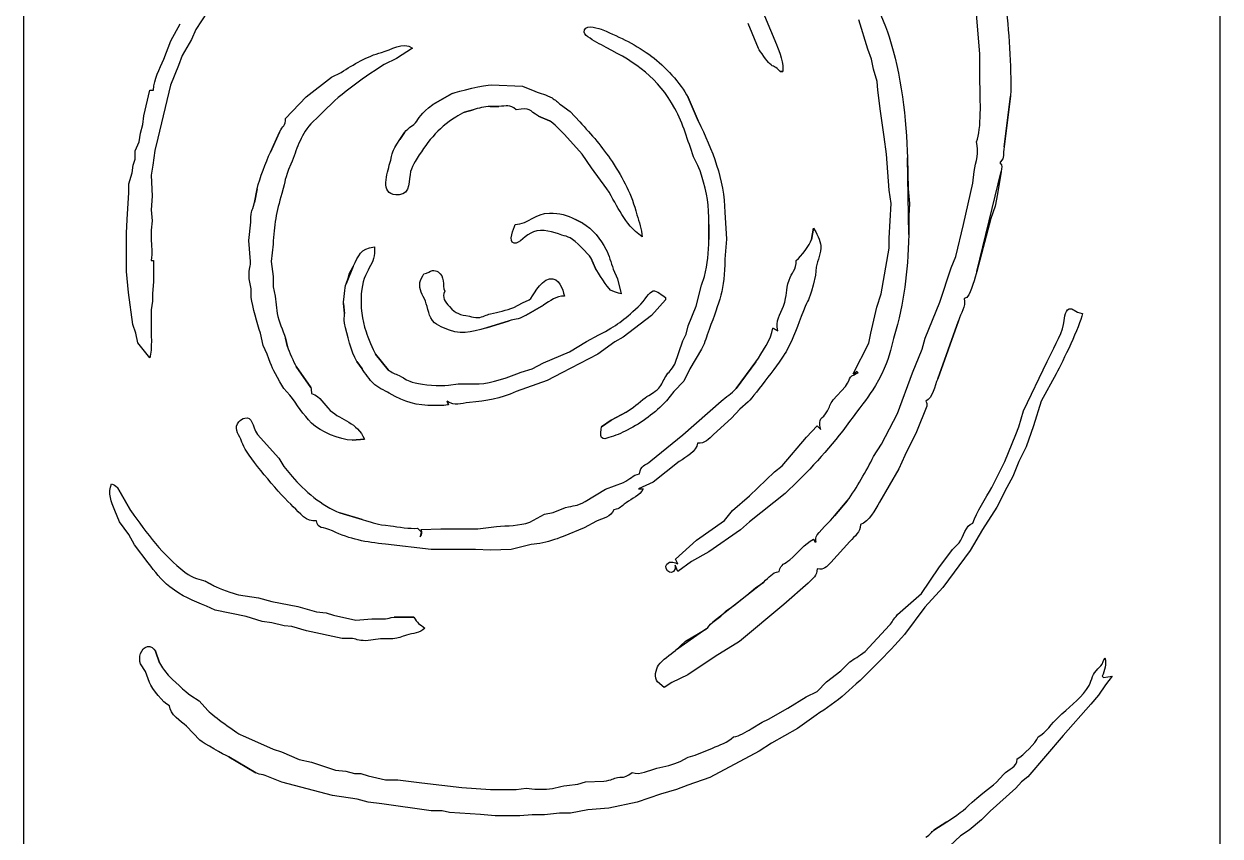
# Model space of a CAD drawing. Header units: inches. Extents: x -30 to 210, y -30 to 170.
# Drawn here: x 30 to 90, y 74.5 to 115.2 of the extents above; entities that cross this region are included whole.
import ezdxf

# ---------------------------------------------------------------- set-up
doc = ezdxf.new("R2010")
doc.units = ezdxf.units.IN
doc.header["$MEASUREMENT"] = 0

# ---------------------------------------------------------------- blocks, each defined once
blk = doc.blocks.new('2018-03-03 Embellishment 02')
at = {"color": 7}
for p, q in [((90.123016, 1288.478886), (82.859016, 1277.278886)), ((591.211016, 1261.278886), (588.699016, 1290.078886)), ((66.507018, 1270.078886), (72.555018, 1281.054886)), ((447.555016, 1264.942886), (440.963016, 1281.246886)), ((451.603016, 1286.078886), (459.331016, 1267.678886)), ((518.619016, 1264.478886), (512.691016, 1283.678886)), ((82.859016, 1277.278886), (79.971018, 1270.878886)), ((62.035018, 1258.078806), (66.507018, 1270.078886)), ((79.971018, 1270.878886), (73.835018, 1260.478886)), ((223.339016, 1265.278886), (212.907016, 1258.422806)), ((520.899016, 1258.078806), (518.619016, 1264.478886)), ((73.835018, 1260.478886), (71.531018, 1254.078806)), ((212.907016, 1258.422806), (204.939016, 1254.526806)), ((522.203016, 1251.678806), (520.899016, 1258.078806)), ((591.211016, 1253.278806), (591.211016, 1261.278886)), ((71.531018, 1254.078806), (66.403018, 1241.278886)), ((170.675016, 1246.454886), (176.939016, 1249.534806)), ((463.339016, 1250.078806), (461.739016, 1250.078806)), ((461.739016, 1250.078806), (463.339016, 1250.078806)), ((524.579016, 1243.678886), (522.203016, 1251.678806)), ((591.211016, 1242.078886), (591.211016, 1253.278806)), ((66.403018, 1241.278886), (58.171018, 1206.878806)), ((154.411016, 1233.670806), (170.675016, 1246.454886)), ((274.539016, 1241.542886), (294.539016, 1240.646886)), ((525.091016, 1238.086886), (524.579016, 1243.678886)), ((49.01101, 1221.278886), (52.93901, 1238.078886)), ((52.93901, 1238.078886), (55.33901, 1238.078886)), ((140.939016, 1219.678886), (154.411016, 1233.670806)), ((154.411016, 1233.670806), (140.939016, 1219.678886)), ((154.411016, 1233.670806), (154.411016, 1233.670806)), ((236.379016, 1228.598806), (248.939016, 1235.798806)), ((248.939016, 1235.798806), (236.379016, 1228.598806)), ((294.539016, 1240.646886), (302.539016, 1237.246886)), ((402.027016, 1233.278806), (408.555016, 1218.078886)), ((408.555016, 1218.078886), (402.027016, 1233.278806)), ((526.787016, 1224.486886), (525.091016, 1238.086886)), ((611.099016, 1234.078806), (606.987016, 1201.310886)), ((606.987016, 1201.310886), (611.099016, 1234.078806)), ((279.339016, 1227.510806), (273.667016, 1227.510806)), ((273.667016, 1227.510806), (279.339016, 1227.510806)), ((279.339016, 1227.510806), (279.339016, 1227.510806)), ((279.339016, 1227.510806), (279.339016, 1227.510806)), ((319.339016, 1228.654806), (325.603016, 1224.094886)), ((48.45901, 1215.678886), (49.01101, 1221.278886)), ((162.763016, 1221.414886), (157.371016, 1216.158886)), ((157.371016, 1216.158886), (162.763016, 1221.414886)), ((262.539016, 1225.286886), (256.939016, 1223.806886)), ((256.939016, 1223.806886), (262.539016, 1225.286886)), ((312.107016, 1218.150886), (305.011016, 1221.246886)), ((305.011016, 1221.246886), (312.107016, 1218.150886)), ((325.603016, 1224.094886), (331.683016, 1217.414886)), ((529.107016, 1207.678806), (526.787016, 1224.486886)), ((45.96301, 1204.486886), (46.83501, 1210.078806)), ((46.83501, 1210.078806), (48.45901, 1215.678886)), ((131.171016, 1197.742886), (137.027016, 1210.846806)), ((137.027016, 1210.846806), (131.171016, 1197.742886)), ((215.083016, 1206.078806), (217.995016, 1210.510806)), ((217.995016, 1210.510806), (215.083016, 1206.078806)), ((43.53101, 1198.742886), (45.96301, 1204.486886)), ((58.171018, 1206.878806), (56.27501, 1198.878886)), ((333.195016, 1196.478886), (321.755016, 1209.278806)), ((530.539016, 1196.478886), (529.107016, 1207.678806)), ((43.53101, 1193.278886), (43.53101, 1198.742886)), ((56.27501, 1198.878886), (54.97101, 1189.278806)), ((339.259016, 1187.678806), (333.195016, 1196.478886)), ((532.275016, 1173.278886), (530.539016, 1196.478886)), ((41.45101, 1184.342806), (42.10701, 1189.310806)), ((42.10701, 1189.310806), (43.53101, 1193.278886)), ((54.97101, 1189.278806), (53.81901, 1182.878806)), ((349.307016, 1174.078886), (339.259016, 1187.678806)), ((544.139016, 1194.078886), (544.739016, 1174.078886)), ((545.043016, 1144.478806), (544.139016, 1194.078886)), ((39.40301, 1177.278886), (41.45101, 1184.342806)), ((53.81901, 1182.878806), (54.46701, 1169.278886)), ((586.571016, 1177.742886), (587.491016, 1185.278806)), ((589.107016, 1120.478806), (604.995016, 1185.278806)), ((604.995016, 1185.278806), (602.579016, 1170.806886)), ((38.28301, 1154.078886), (39.40301, 1171.678886)), ((39.40301, 1171.678886), (39.40301, 1177.278886)), ((120.843016, 1165.278806), (122.475016, 1174.078886)), ((122.475016, 1174.078886), (120.843016, 1165.278806)), ((533.595016, 1164.478806), (532.275016, 1173.278886)), ((544.739016, 1174.078886), (545.547016, 1164.478806)), ((580.611016, 1150.878886), (586.571016, 1177.742886)), ((54.46701, 1169.278886), (53.88301, 1160.478806)), ((532.299016, 1142.078806), (533.595016, 1164.478806)), ((545.547016, 1164.478806), (545.043016, 1156.478886)), ((602.579016, 1170.806886), (601.003016, 1162.878806)), ((53.88301, 1160.478806), (54.37901, 1153.342886)), ((312.139016, 1158.374886), (312.139016, 1158.374886)), ((312.139016, 1158.374886), (312.139016, 1158.374886)), ((425.739016, 1158.878886), (426.931016, 1141.350806)), ((545.043016, 1156.478886), (545.043016, 1144.478806)), ((601.003016, 1162.878806), (598.331016, 1154.878886)), ((37.77901, 1145.278806), (38.28301, 1154.078886)), ((54.37901, 1153.342886), (53.82701, 1147.214886)), ((117.083016, 1140.478806), (118.339016, 1152.478886)), ((328.939016, 1154.102886), (333.739016, 1151.838886)), ((333.739016, 1151.838886), (328.939016, 1154.102886)), ((415.499016, 1141.278806), (415.499016, 1150.878886)), ((415.499016, 1150.878886), (415.499016, 1141.278806)), ((482.075016, 1141.278806), (483.339016, 1148.478886)), ((483.339016, 1148.478886), (482.075016, 1141.278806)), ((575.475016, 1130.078886), (580.611016, 1150.878886)), ((598.331016, 1154.878886), (589.107016, 1120.478806)), ((37.77901, 1120.478806), (37.77901, 1145.278806)), ((53.82701, 1147.214886), (53.82701, 1142.078806)), ((118.323016, 1126.878886), (117.083016, 1140.478806)), ((426.931016, 1141.350806), (425.739016, 1128.478886)), ((532.299016, 1135.678886), (532.299016, 1142.078806)), ((132.907016, 1138.078806), (131.595016, 1126.878886)), ((488.027016, 1137.278886), (488.027016, 1137.278886)), ((488.027016, 1137.278886), (488.027016, 1137.278886)), ((527.235016, 1106.07887), (532.299016, 1135.678886)), ((53.82701, 1127.678886), (55.33901, 1127.678886)), ((55.33901, 1127.678886), (55.33901, 1114.078886)), ((131.595016, 1126.878886), (132.899016, 1117.278806)), ((341.987016, 1122.302806), (338.915016, 1129.246886)), ((338.915016, 1129.246886), (341.987016, 1122.302806)), ((572.443016, 1122.878806), (575.475016, 1130.078886)), ((39.21101, 1106.87887), (37.77901, 1120.478806)), ((132.899016, 1117.278806), (132.899016, 1110.542886)), ((184.867016, 1123.686806), (180.171016, 1112.470886)), ((181.651016, 1116.126806), (182.427016, 1119.366806)), ((182.427016, 1119.366806), (184.867016, 1123.686806)), ((236.275016, 1121.134806), (236.275016, 1121.134806)), ((236.275016, 1121.134806), (236.275016, 1121.134806)), ((353.411016, 1122.078806), (356.227016, 1115.678806)), ((410.675016, 1111.678886), (412.499016, 1117.278806)), ((484.587016, 1118.078806), (483.003016, 1111.678886)), ((485.035016, 1123.342806), (484.587016, 1118.078806)), ((565.107016, 1100.47887), (572.443016, 1122.878806)), ((55.33901, 1114.078886), (54.63501, 1106.07887)), ((118.635016, 1109.27887), (117.395016, 1115.678806)), ((118.635016, 1103.67887), (118.635016, 1109.27887)), ((132.899016, 1110.542886), (134.299016, 1104.47887)), ((180.171016, 1112.470886), (181.651016, 1116.126806)), ((356.227016, 1115.678806), (358.539016, 1106.07887)), ((407.195016, 1098.07887), (410.675016, 1111.678886)), ((42.01901, 1086.07887), (39.21101, 1106.87887)), ((54.63501, 1106.07887), (54.63501, 1101.27887)), ((134.299016, 1104.47887), (135.587016, 1093.27887)), ((294.539016, 1100.15087), (299.011016, 1102.05487)), ((387.339016, 1102.07887), (378.171016, 1091.98287)), ((387.339016, 1103.67887), (387.339016, 1102.07887)), ((524.275016, 1097.27887), (527.235016, 1106.07887)), ((54.63501, 1101.27887), (53.80301, 1095.67887)), ((53.80301, 1095.67887), (53.80301, 1086.87887)), ((179.251016, 1093.27887), (178.555016, 1099.67887)), ((178.555016, 1099.67887), (179.251016, 1093.27887)), ((288.939016, 1097.13487), (294.539016, 1100.15087)), ((308.139016, 1098.64687), (296.939016, 1092.25487)), ((296.939016, 1092.25487), (308.139016, 1098.64687)), ((402.099016, 1085.27887), (407.195016, 1098.07887)), ((520.427016, 1080.47887), (524.275016, 1097.27887)), ((555.779016, 1077.27887), (565.107016, 1100.47887)), ((43.98701, 1080.47887), (42.01901, 1086.07887)), ((285.963016, 1088.57487), (271.339016, 1083.99887)), ((271.339016, 1083.99887), (285.963016, 1088.57487)), ((378.171016, 1091.98287), (359.803016, 1077.91087)), ((577.235016, 1088.47887), (563.859016, 1050.87887)), ((563.859016, 1050.87887), (577.235016, 1088.47887)), ((45.20301, 1074.15087), (43.98701, 1080.47887)), ((126.419016, 1072.47879), (124.659016, 1080.47887)), ((336.139016, 1075.17487), (344.163016, 1079.38287)), ((398.627016, 1075.60687), (400.619016, 1079.81487)), ((400.619016, 1079.81487), (402.099016, 1085.27887)), ((456.939016, 1083.67887), (460.139016, 1082.07887)), ((460.139016, 1082.07887), (456.939016, 1083.67887)), ((519.203016, 1074.07887), (520.427016, 1080.47887)), ((52.93901, 1064.47887), (45.20301, 1074.15087)), ((128.955016, 1066.87887), (126.419016, 1072.47879)), ((140.907016, 1077.27887), (142.171016, 1071.67879)), ((142.171016, 1071.67879), (140.907016, 1077.27887)), ((325.075016, 1068.33487), (336.139016, 1075.17487)), ((354.539016, 1074.79887), (343.339016, 1066.77487)), ((359.803016, 1077.91087), (354.539016, 1074.79887)), ((393.323016, 1060.47887), (398.627016, 1075.60687)), ((508.939016, 1054.07887), (519.203016, 1074.07887)), ((553.715016, 1070.07887), (555.779016, 1077.27887)), ((199.211016, 1066.95087), (207.483016, 1056.79087)), ((207.483016, 1056.79087), (199.211016, 1066.95087)), ((308.139016, 1061.25487), (325.075016, 1068.33487)), ((343.339016, 1066.77487), (320.139016, 1054.67087)), ((410.699016, 1070.07887), (403.083016, 1057.27887)), ((547.523016, 1054.87887), (553.715016, 1070.07887)), ((147.827016, 1058.87887), (157.267016, 1045.20687)), ((157.267016, 1045.20687), (147.827016, 1058.87887)), ((190.627016, 1057.35087), (187.203016, 1062.07887)), ((187.203016, 1062.07887), (190.627016, 1057.35087)), ((293.739016, 1055.19887), (300.939016, 1057.34287)), ((300.939016, 1057.34287), (308.139016, 1061.25487)), ((403.083016, 1057.27887), (399.195016, 1049.47079)), ((433.139016, 1044.55887), (445.995016, 1062.00687)), ((445.995016, 1062.00687), (433.139016, 1044.55887)), ((511.339016, 1055.67887), (509.739016, 1054.07887)), ((512.139016, 1054.87887), (511.339016, 1055.67887)), ((537.659016, 1028.47887), (547.523016, 1054.87887)), ((619.387016, 1030.07887), (634.875016, 1062.07887)), ((139.851016, 1044.61487), (137.259016, 1049.04679)), ((246.539016, 1046.70287), (252.939016, 1047.61487)), ((252.939016, 1047.61487), (266.539016, 1047.61487)), ((310.539016, 1049.75079), (290.539016, 1042.57487)), ((320.139016, 1054.67087), (310.539016, 1049.75079)), ((399.195016, 1049.47079), (392.675016, 1042.74287)), ((509.739016, 1054.07887), (508.939016, 1054.07887)), ((640.531016, 1054.07887), (630.907016, 1036.47887)), ((143.747016, 1040.40687), (139.851016, 1044.61487)), ((392.675016, 1042.74287), (387.875016, 1036.69487)), ((495.971016, 1037.20687), (504.035016, 1045.98287)), ((504.035016, 1045.98287), (495.971016, 1037.20687)), ((237.739016, 1033.65487), (237.739016, 1033.65487)), ((237.739016, 1033.65487), (237.739016, 1033.65487)), ((245.739016, 1036.47887), (246.539016, 1034.07887)), ((246.539016, 1034.07887), (245.739016, 1036.47887)), ((398.571016, 1014.67887), (423.339016, 1036.38287)), ((440.939016, 1036.03087), (435.531016, 1031.21487)), ((556.803016, 1033.27887), (550.035016, 1016.47887)), ((630.907016, 1036.47887), (625.963016, 1020.47887)), ((345.763016, 1019.67887), (352.171016, 1024.12687)), ((352.171016, 1024.12687), (345.763016, 1019.67887)), ((352.171016, 1024.12687), (361.739016, 1029.35087)), ((361.739016, 1029.35087), (352.171016, 1024.12687)), ((352.171016, 1024.12687), (352.171016, 1024.12687)), ((430.187016, 1025.43887), (418.539016, 1014.91087)), ((435.531016, 1031.21487), (430.187016, 1025.43887)), ((527.387016, 1008.61487), (537.659016, 1028.47887)), ((616.515016, 1019.67887), (619.387016, 1030.07887)), ((478.787016, 1013.14287), (485.739016, 1020.47887)), ((485.739016, 1020.47887), (488.139016, 1018.07887)), ((550.035016, 1016.47887), (542.507016, 1001.27887)), ((614.515016, 1014.87887), (616.515016, 1019.67887)), ((625.963016, 1020.47887), (621.091016, 1006.87887)), ((122.787016, 1014.91087), (136.603016, 999.54287)), ((192.139016, 1011.67887), (184.139016, 1011.04687)), ((184.139016, 1011.04687), (192.139016, 1011.67887)), ((377.875016, 997.77487), (398.571016, 1014.67887)), ((462.971016, 994.52687), (478.787016, 1013.14287)), ((522.283016, 1000.51087), (527.387016, 1008.61487)), ((607.387016, 997.27887), (614.515016, 1014.87887)), ((542.507016, 1001.27887), (538.563016, 992.47887)), ((621.091016, 1006.87887), (616.387016, 997.27887)), ((136.603016, 999.54287), (139.779016, 994.07887)), ((139.779016, 994.07887), (145.155016, 987.67887)), ((396.275016, 997.34287), (379.339016, 983.88687)), ((457.979016, 990.53487), (462.971016, 994.52687)), ((598.843016, 980.47087), (607.387016, 997.27887)), ((616.387016, 997.27887), (612.587016, 987.67887)), ((441.715016, 975.10287), (457.979016, 990.53487)), ((538.563016, 992.47887), (526.171016, 970.87887)), ((612.587016, 987.67887), (608.547016, 980.47887)), ((31.89901, 980.36687), (31.89901, 980.36687)), ((31.89901, 980.36687), (31.89901, 980.36687)), ((31.89901, 980.36687), (40.64301, 965.27087)), ((40.64301, 965.27087), (31.89901, 980.36687)), ((335.331016, 971.39087), (348.363016, 979.27887)), ((348.363016, 979.27887), (360.139016, 983.68687)), ((379.339016, 983.88687), (369.739016, 979.67887)), ((369.739016, 979.67887), (372.939016, 979.67887)), ((472.867016, 984.34287), (464.939016, 976.64687)), ((598.843016, 980.47087), (598.843016, 980.47087)), ((598.843016, 980.47087), (598.843016, 980.47087)), ((608.547016, 980.47887), (602.243016, 967.71087)), ((430.835016, 965.53487), (441.715016, 975.10287)), ((464.939016, 976.64687), (441.875016, 958.19087)), ((496.939016, 962.15087), (505.155016, 971.81487)), ((505.155016, 971.81487), (496.939016, 962.15087)), ((33.23501, 958.21487), (30.29901, 965.50287)), ((176.139016, 963.95887), (190.539016, 959.66287)), ((190.539016, 959.66287), (176.139016, 963.95887)), ((299.339016, 957.95087), (308.939016, 963.11887)), ((308.939016, 963.11887), (314.539016, 964.18287)), ((314.539016, 964.18287), (322.539016, 967.43887)), ((425.579016, 959.11887), (430.835016, 965.53487)), ((602.243016, 967.71087), (592.779016, 953.24687)), ((39.37901, 949.94287), (33.23501, 958.21487)), ((226.539016, 954.07887), (228.939016, 951.67887)), ((265.739016, 953.75087), (277.739016, 955.22287)), ((334.539016, 954.37487), (320.939016, 948.62287)), ((342.539016, 958.63087), (334.539016, 954.37487)), ((407.371016, 946.21487), (425.579016, 959.11887)), ((441.875016, 958.19087), (435.907016, 953.11087)), ((43.01101, 943.21487), (39.37901, 949.94287)), ((228.939016, 951.67887), (228.139016, 948.47887)), ((228.939016, 953.27887), (241.739016, 953.75087)), ((241.739016, 953.75087), (265.739016, 953.75087)), ((435.907016, 953.11087), (415.339016, 938.80687)), ((483.339016, 946.87887), (484.139016, 945.27887)), ((485.019016, 945.27887), (483.339016, 946.87887)), ((592.779016, 953.24687), (584.859016, 939.67887)), ((51.92301, 931.67887), (43.01101, 943.21487)), ((235.339016, 940.31087), (205.739016, 943.63887)), ((254.539016, 940.31087), (235.339016, 940.31087)), ((264.139016, 940.31087), (254.539016, 940.31087)), ((273.739016, 939.74287), (264.139016, 940.31087)), ((287.339016, 940.35087), (273.739016, 939.74287)), ((300.139016, 943.42287), (287.339016, 940.35087)), ((305.739016, 944.11087), (300.139016, 943.42287)), ((393.739016, 934.07887), (407.371016, 946.21487)), ((415.339016, 938.80687), (404.139016, 932.51887)), ((484.139016, 945.27887), (485.019016, 945.27887)), ((506.859016, 945.51087), (494.579016, 931.90287)), ((494.579016, 931.90287), (506.859016, 945.51087)), ((564.563016, 928.48687), (573.411016, 940.21487)), ((584.859016, 939.67887), (567.107016, 915.67879)), ((573.411016, 940.21487), (577.795016, 944.69487)), ((395.339016, 930.87887), (393.739016, 934.07887)), ((404.139016, 932.51887), (395.339016, 926.07887)), ((395.339016, 926.07887), (393.611016, 930.07887)), ((393.611016, 930.07887), (393.611016, 927.79087)), ((553.411016, 911.81487), (564.563016, 928.48687)), ((88.939016, 919.75087), (94.539016, 916.67087)), ((94.539016, 916.67087), (88.939016, 919.75087)), ((451.011016, 919.17487), (417.915016, 893.26287)), ((440.131016, 910.60687), (445.739016, 915.36687)), ((445.739016, 915.36687), (451.011016, 919.17487)), ((479.915016, 918.54287), (464.139016, 904.54287)), ((567.107016, 915.67879), (555.571016, 902.87887)), ((110.539016, 910.82287), (123.339016, 908.91887)), ((123.339016, 908.91887), (132.139016, 906.60687)), ((431.339016, 903.75887), (440.131016, 910.60687)), ((537.811016, 898.04687), (553.411016, 911.81487)), ((95.339016, 900.98287), (89.739016, 903.52687)), ((115.339016, 896.79887), (95.339016, 900.98287)), ((132.139016, 906.60687), (148.939016, 903.27087)), ((148.939016, 903.27087), (160.939016, 899.96687)), ((160.939016, 899.96687), (167.339016, 899.25487)), ((423.195016, 897.04687), (426.947016, 900.73487)), ((426.947016, 900.73487), (431.339016, 903.75887)), ((464.139016, 904.54287), (435.203016, 880.66287)), ((555.571016, 902.87887), (542.187016, 885.27887)), ((125.739016, 893.64679), (115.339016, 896.79887)), ((132.139016, 892.74287), (125.739016, 893.64679)), ((140.139016, 890.80687), (132.139016, 892.74287)), ((167.339016, 899.25487), (172.139016, 897.65487)), ((172.139016, 897.65487), (186.539016, 894.47087)), ((186.539016, 894.47087), (196.939016, 895.22287)), ((196.939016, 895.22287), (205.739016, 895.22287)), ((211.339016, 896.38287), (224.139016, 896.38287)), ((224.139016, 896.38287), (211.339016, 896.38287)), ((417.915016, 893.26287), (423.195016, 897.04687)), ((144.939016, 890.39887), (140.139016, 890.80687)), ((154.539016, 887.59087), (144.939016, 890.39887)), ((177.739016, 882.64687), (154.539016, 887.59087)), ((413.523016, 888.68687), (393.707016, 874.88687)), ((400.219016, 880.74287), (413.523016, 888.68687)), ((516.699016, 874.24687), (532.579016, 891.13487)), ((532.579016, 891.13487), (516.699016, 874.24687)), ((183.339016, 882.64687), (177.739016, 882.64687)), ((202.539016, 882.42287), (192.939016, 881.15887)), ((210.539016, 882.42287), (202.539016, 882.42287)), ((393.707016, 874.88687), (400.219016, 880.74287)), ((435.203016, 880.66287), (419.547016, 870.87087)), ((56.62701, 874.39887), (59.267018, 866.87087)), ((59.267018, 866.87087), (56.62701, 874.39887)), ((419.547016, 870.87087), (401.739016, 859.12687)), ((50.16301, 861.20687), (46.94701, 866.15087)), ((52.67501, 854.15087), (50.16301, 861.20687)), ((491.683016, 854.40687), (500.931016, 861.53487)), ((500.931016, 861.53487), (506.947016, 867.43887)), ((386.539016, 850.87887), (382.211016, 854.47087)), ((391.475016, 854.11887), (386.539016, 850.87887)), ((401.739016, 859.12687), (391.475016, 854.11887)), ((485.603016, 848.32687), (491.683016, 854.40687)), ((670.539016, 858.07887), (670.539016, 858.07887)), ((670.539016, 858.07887), (670.539016, 858.07887)), ((670.539016, 858.07887), (671.339016, 857.27887)), ((671.339016, 857.27887), (676.939016, 858.07887)), ((676.939016, 858.07887), (672.619016, 852.44687)), ((79.483018, 845.63887), (84.859016, 842.19087)), ((478.539016, 844.71087), (485.603016, 848.32687)), ((668.171016, 845.74287), (663.035016, 840.11087)), ((672.619016, 852.44687), (668.171016, 845.74287)), ((84.859016, 842.19087), (90.611016, 835.88687)), ((466.611016, 837.48687), (478.539016, 844.71087)), ((663.035016, 840.11087), (645.083016, 819.67887)), ((449.963016, 828.36687), (454.203016, 830.27087)), ((454.203016, 830.27087), (466.611016, 837.48687)), ((484.939016, 832.86287), (472.939016, 824.31087)), ((85.443016, 816.67087), (76.803018, 825.66287)), ((76.803018, 825.66287), (85.443016, 816.67087)), ((442.875016, 824.00687), (449.963016, 828.36687)), ((472.939016, 824.31087), (456.139016, 814.63087)), ((112.939016, 819.60687), (132.939016, 810.74287)), ((456.139016, 814.63087), (448.139016, 809.44687)), ((645.083016, 819.67887), (622.179016, 792.91087)), ((132.939016, 810.74287), (138.315016, 809.03887)), ((138.315016, 809.03887), (149.739016, 804.07887)), ((401.963016, 805.69487), (406.539016, 807.01487)), ((406.539016, 807.01487), (417.739016, 811.53487)), ((448.139016, 809.44687), (416.139016, 792.50287)), ((121.739016, 795.42287), (104.139016, 805.80687)), ((104.139016, 805.80687), (121.739016, 795.42287)), ((149.739016, 804.07887), (157.739016, 802.38287)), ((157.739016, 802.38287), (173.267016, 797.27887)), ((396.931016, 802.91887), (401.963016, 805.69487)), ((138.539016, 789.51087), (127.675016, 793.87887)), ((173.267016, 797.27887), (180.139016, 796.55087)), ((180.139016, 796.55087), (185.739016, 795.12687)), ((185.739016, 795.12687), (189.739016, 795.12687)), ((189.739016, 795.12687), (194.539016, 793.51887)), ((194.539016, 793.51887), (205.739016, 790.91087)), ((416.139016, 792.50287), (401.739016, 787.53487)), ((622.179016, 792.91087), (618.099016, 789.71087)), ((171.339016, 780.88687), (138.539016, 789.51087)), ((205.739016, 790.91087), (213.739016, 790.91087)), ((213.739016, 790.91087), (229.275016, 788.99887)), ((229.275016, 788.99887), (255.339016, 786.07887)), ((255.339016, 786.07887), (273.739016, 784.61487)), ((273.739016, 784.61487), (284.139016, 784.61487)), ((284.139016, 784.61487), (290.539016, 784.61487)), ((290.539016, 784.61487), (296.939016, 785.53487)), ((296.939016, 785.53487), (302.539016, 784.87887)), ((302.539016, 784.87887), (308.139016, 784.87887)), ((323.339016, 787.38287), (330.539016, 788.11887)), ((330.539016, 788.11887), (335.339016, 789.57487)), ((335.339016, 789.57487), (347.339016, 790.15887)), ((394.539016, 784.77487), (384.139016, 781.67887)), ((401.739016, 787.53487), (394.539016, 784.77487)), ((614.467016, 785.62287), (597.779016, 770.58287)), ((618.099016, 789.71087), (614.467016, 785.62287)), ((187.339016, 778.46287), (171.339016, 780.88687)), ((194.539016, 776.48687), (187.339016, 778.46287)), ((203.339016, 775.43887), (194.539016, 776.48687)), ((368.939016, 776.41487), (350.539016, 772.58287)), ((384.139016, 781.67887), (368.939016, 776.41487)), ((235.339016, 770.78287), (203.339016, 775.43887)), ((242.539016, 770.78287), (235.339016, 770.78287)), ((247.339016, 769.75087), (242.539016, 770.78287)), ((267.339016, 768.40687), (247.339016, 769.75087)), ((276.939016, 767.67887), (267.339016, 768.40687)), ((300.939016, 768.19887), (292.939016, 767.67887)), ((308.939016, 768.19887), (300.939016, 768.19887)), ((318.539016, 769.27887), (308.939016, 768.19887)), ((325.739016, 769.27887), (318.539016, 769.27887)), ((336.939016, 771.44687), (325.739016, 769.27887)), ((350.539016, 772.58287), (336.939016, 771.44687)), ((597.779016, 770.58287), (592.107016, 764.96687)), ((292.939016, 767.67887), (276.939016, 767.67887)), ((561.347016, 758.44687), (569.739016, 763.72687)), ((569.739016, 763.72687), (561.347016, 758.44687)), ((592.107016, 764.96687), (584.139016, 758.43887)), ((578.571016, 754.62287), (568.107016, 744.69487)), ((584.139016, 758.43887), (578.571016, 754.62287))]:
    blk.add_line(p, q, dxfattribs=at)
for points in [[(504.267016, 1330.078806), (513.395016, 1313.958886), (526.723016, 1289.830886), (532.347016, 1272.478886)], [(607.563016, 1296.478886), (610.051016, 1275.774886), (611.619016, 1254.942806), (611.099016, 1234.078806)], [(334.795016, 1277.038886), (336.459016, 1280.806886), (344.051016, 1278.102886), (346.763016, 1277.038886)], [(336.987016, 1272.582886), (335.531016, 1273.646886), (333.899016, 1275.094886), (334.795016, 1277.038886)], [(348.939016, 1265.742886), (344.915016, 1267.886886), (340.683016, 1269.878886), (336.987016, 1272.582886)], [(346.763016, 1277.038886), (357.907016, 1272.374886), (368.763016, 1267.150886), (378.411016, 1259.886886)], [(532.347016, 1272.478886), (539.827016, 1249.382806), (543.891016, 1218.366886), (544.139016, 1194.078886)], [(203.203016, 1262.406886), (209.651016, 1264.006886), (216.563016, 1269.662886), (223.339016, 1265.278886)], [(393.403016, 1226.078886), (382.275016, 1246.446886), (368.611016, 1255.254806), (348.939016, 1265.742886)], [(454.779016, 1255.206806), (453.467016, 1256.374806), (448.515016, 1263.278886), (447.555016, 1264.942886)], [(459.331016, 1267.678886), (461.027016, 1263.398886), (464.203016, 1254.398806), (463.339016, 1250.078806)], [(55.33901, 1238.078886), (55.69101, 1245.238886), (59.315018, 1251.622806), (62.035018, 1258.078806)], [(176.939016, 1249.534806), (184.907016, 1254.550806), (194.019016, 1260.126886), (203.203016, 1262.406886)], [(378.411016, 1259.886886), (386.835016, 1253.534806), (397.027016, 1242.574886), (402.027016, 1233.278806)], [(204.939016, 1254.526806), (188.699016, 1244.454886), (176.091016, 1235.182806), (162.763016, 1221.414886)], [(461.739016, 1250.078806), (458.539016, 1253.646806), (457.531016, 1252.758806), (454.779016, 1255.206806)], [(248.939016, 1235.798806), (252.723016, 1237.390886), (270.483016, 1241.470886), (274.539016, 1241.542886)], [(588.939016, 1204.478886), (592.435016, 1212.854806), (591.347016, 1232.686806), (591.211016, 1242.078886)], [(302.539016, 1237.246886), (306.547016, 1235.782806), (309.779016, 1235.326806), (313.739016, 1232.966806)], [(225.307016, 1216.918886), (227.451016, 1219.318886), (228.427016, 1223.206886), (236.379016, 1228.598806)], [(273.667016, 1227.510806), (270.155016, 1227.494806), (265.931016, 1226.286886), (262.539016, 1225.286886)], [(290.539016, 1225.278886), (286.419016, 1229.126806), (284.131016, 1227.430806), (279.339016, 1227.510806)], [(305.011016, 1221.246886), (298.531016, 1224.758886), (300.291016, 1227.014806), (290.539016, 1225.278886)], [(313.739016, 1232.966806), (315.827016, 1231.726806), (317.451016, 1230.134806), (319.339016, 1228.654806)], [(405.539016, 1194.878886), (401.747016, 1205.214806), (398.699016, 1216.382886), (393.403016, 1226.078886)], [(137.027016, 1210.846806), (139.315016, 1215.102886), (141.035016, 1214.638886), (140.939016, 1219.678886)], [(251.339016, 1220.518886), (239.603016, 1213.342806), (231.963016, 1203.446886), (225.051016, 1191.678886)], [(256.939016, 1223.806886), (255.267016, 1223.126886), (252.963016, 1221.510886), (251.339016, 1220.518886)], [(321.755016, 1209.278806), (319.459016, 1211.710806), (314.899016, 1216.526886), (312.107016, 1218.150886)], [(408.555016, 1218.078886), (417.659016, 1199.102886), (425.491016, 1180.254886), (425.739016, 1158.878886)], [(157.371016, 1216.158886), (149.939016, 1207.598806), (148.491016, 1199.886886), (144.411016, 1190.078806)], [(217.995016, 1210.510806), (220.987016, 1214.078886), (224.003016, 1215.470886), (225.307016, 1216.918886)], [(331.683016, 1217.414886), (339.379016, 1209.238806), (346.403016, 1201.046886), (352.667016, 1191.678886)], [(208.235016, 1189.278806), (211.347016, 1199.862886), (208.747016, 1196.182886), (215.083016, 1206.078806)], [(587.491016, 1185.278806), (588.523016, 1191.614886), (590.795016, 1198.078886), (588.939016, 1204.478886)], [(122.475016, 1174.078886), (124.315016, 1181.046886), (128.083016, 1191.238806), (131.171016, 1197.742886)], [(410.651016, 1182.878806), (408.043016, 1191.430806), (407.195016, 1190.350806), (405.539016, 1194.878886)], [(606.987016, 1201.310886), (605.579016, 1196.038886), (607.827016, 1195.118886), (604.139016, 1190.878806)], [(144.411016, 1190.078806), (139.875016, 1179.182886), (141.299016, 1180.830886), (138.483016, 1171.014886)], [(214.539016, 1170.126886), (202.419016, 1169.158886), (206.147016, 1182.182886), (208.235016, 1189.278806)], [(225.051016, 1191.678886), (223.979016, 1189.838806), (222.563016, 1187.334806), (222.067016, 1185.278806)], [(352.667016, 1191.678886), (360.331016, 1180.214886), (365.155016, 1170.614886), (368.827016, 1157.278886)], [(604.139016, 1190.878806), (605.987016, 1189.062806), (605.211016, 1187.734806), (604.995016, 1185.278806)], [(222.067016, 1185.278806), (220.763016, 1179.854886), (222.155016, 1170.734886), (214.539016, 1170.126886)], [(415.499016, 1150.878886), (415.315016, 1164.062806), (414.531016, 1170.182886), (410.651016, 1182.878806)], [(372.139016, 1142.878806), (359.707016, 1152.086886), (357.131016, 1161.782806), (349.307016, 1174.078886)], [(118.339016, 1152.478886), (118.707016, 1162.758806), (119.155016, 1157.390886), (120.843016, 1165.278806)], [(138.483016, 1171.014886), (135.075016, 1159.102886), (133.451016, 1150.478886), (132.907016, 1138.078806)], [(289.739016, 1150.878886), (298.811016, 1151.502886), (303.131016, 1158.326886), (312.139016, 1158.374886)], [(312.139016, 1158.374886), (318.843016, 1158.414886), (323.115016, 1157.086886), (328.939016, 1154.102886)], [(368.827016, 1157.278886), (370.147016, 1152.494886), (372.019016, 1147.862886), (372.139016, 1142.878806)], [(289.163016, 1138.774806), (284.875016, 1139.654806), (289.171016, 1148.166886), (289.739016, 1150.878886)], [(320.139016, 1144.110806), (314.779016, 1145.966806), (307.379016, 1148.350886), (301.739016, 1146.206806)], [(333.739016, 1151.838886), (339.747016, 1148.366886), (345.547016, 1140.998806), (348.715016, 1134.878886)], [(483.339016, 1148.478886), (484.939016, 1146.022806), (487.851016, 1140.110806), (488.027016, 1137.278886)], [(53.82701, 1142.078806), (53.85901, 1137.302886), (54.90701, 1132.342886), (53.82701, 1127.678886)], [(301.739016, 1146.206806), (296.795016, 1144.326806), (292.339016, 1138.126806), (289.163016, 1138.774806)], [(325.603016, 1142.206806), (323.979016, 1143.110806), (321.915016, 1143.494806), (320.139016, 1144.110806)], [(338.915016, 1129.246886), (337.227016, 1132.054886), (328.443016, 1140.614806), (325.603016, 1142.206806)], [(412.499016, 1117.278806), (414.523016, 1125.166886), (415.411016, 1133.182886), (415.499016, 1141.278806)], [(472.139016, 1127.678886), (475.403016, 1130.230886), (480.739016, 1137.374886), (482.075016, 1141.278806)], [(545.043016, 1144.478806), (544.179016, 1118.102806), (542.491016, 1102.46287), (535.243016, 1076.94287)], [(184.867016, 1123.686806), (188.691016, 1130.950886), (189.059016, 1135.190886), (198.539016, 1136.478886)], [(198.539016, 1136.478886), (200.083016, 1124.614886), (191.099016, 1122.062806), (190.035016, 1106.07887)], [(348.715016, 1134.878886), (350.851016, 1130.766886), (351.843016, 1126.374886), (353.411016, 1122.078806)], [(488.027016, 1137.278886), (488.307016, 1132.550886), (485.891016, 1127.870886), (485.035016, 1123.342806)], [(117.395016, 1115.678806), (117.091016, 1123.974806), (118.331016, 1123.590806), (118.323016, 1126.878886)], [(425.739016, 1128.478886), (425.707016, 1108.57487), (422.235016, 1101.01487), (415.595016, 1082.87887)], [(467.435016, 1114.878886), (469.091016, 1119.702806), (472.139016, 1121.534806), (472.139016, 1127.678886)], [(228.107016, 1113.350886), (228.411016, 1114.982886), (229.827016, 1117.238806), (230.539016, 1118.878806)], [(230.539016, 1118.878806), (233.587016, 1119.246806), (234.179016, 1120.862806), (236.275016, 1121.134806)], [(236.275016, 1121.134806), (237.435016, 1121.286806), (238.891016, 1120.814806), (239.875016, 1120.214806)], [(239.875016, 1120.214806), (244.419016, 1117.438806), (242.491016, 1111.838886), (244.139016, 1107.67887)], [(351.707016, 1108.45487), (349.803016, 1109.84687), (343.251016, 1119.798806), (341.987016, 1122.302806)], [(589.107016, 1120.478806), (588.379016, 1117.254806), (585.099016, 1106.34287), (583.171016, 1104.15087)], [(178.555016, 1099.67887), (178.507016, 1101.94287), (179.579016, 1110.478886), (180.171016, 1112.470886)], [(231.595016, 1101.27887), (230.051016, 1105.23887), (227.251016, 1108.68687), (228.107016, 1113.350886)], [(299.011016, 1102.05487), (301.099016, 1103.51887), (305.475016, 1114.422886), (312.139016, 1115.630886)], [(312.139016, 1115.630886), (318.355016, 1116.758806), (320.659016, 1109.07887), (321.739016, 1104.47887)], [(463.819016, 1098.07887), (466.643016, 1105.66287), (464.947016, 1107.62287), (467.435016, 1114.878886)], [(483.003016, 1111.678886), (479.707016, 1099.04687), (480.435016, 1104.33487), (476.699016, 1094.87879)], [(124.659016, 1080.47887), (122.747016, 1086.56687), (119.555016, 1097.53487), (118.635016, 1103.67887)], [(190.035016, 1106.07887), (189.475016, 1097.68687), (190.475016, 1089.29487), (193.123016, 1081.27887)], [(244.139016, 1107.67887), (242.227016, 1103.59887), (244.315016, 1100.75887), (247.155016, 1097.74287)], [(321.739016, 1104.47887), (316.427016, 1104.69487), (312.531016, 1101.30287), (308.139016, 1098.64687)], [(358.539016, 1106.07887), (356.555016, 1106.50287), (353.331016, 1107.26287), (351.707016, 1108.45487)], [(369.611016, 1097.54287), (374.723016, 1102.11087), (376.403016, 1107.19087), (379.403016, 1107.82287)], [(379.403016, 1107.82287), (381.587016, 1108.27887), (385.307016, 1104.88687), (387.339016, 1103.67887)], [(580.939016, 1102.87887), (582.179016, 1097.47887), (578.827016, 1093.63879), (577.235016, 1088.47887)], [(583.171016, 1104.15087), (582.307016, 1103.16687), (582.003016, 1103.28687), (580.939016, 1102.87887)], [(237.507016, 1087.25487), (233.619016, 1091.07087), (233.379016, 1096.68687), (231.595016, 1101.27887)], [(247.155016, 1097.74287), (251.859016, 1092.75887), (253.731016, 1092.62287), (260.139016, 1091.43087)], [(273.875016, 1093.11887), (278.843016, 1094.29479), (284.179016, 1095.21487), (288.939016, 1097.13487)], [(344.163016, 1079.38287), (356.227016, 1085.71087), (359.619016, 1088.61487), (369.611016, 1097.54287)], [(460.139016, 1082.07887), (458.435016, 1088.28687), (461.747016, 1092.53487), (463.819016, 1098.07887)], [(476.699016, 1094.87879), (472.763016, 1084.92687), (470.963016, 1078.23887), (465.491016, 1068.48687)], [(645.363016, 1086.07887), (645.883016, 1088.74287), (645.891016, 1095.21487), (649.115016, 1096.20687)], [(649.115016, 1096.20687), (651.499016, 1096.95087), (652.467016, 1094.12679), (657.738936, 1093.27887)], [(53.80301, 1086.87887), (53.69101, 1080.44687), (54.61901, 1070.40687), (52.93901, 1064.47887)], [(135.587016, 1093.27887), (136.643016, 1087.63887), (139.179016, 1082.65487), (140.907016, 1077.27887)], [(179.251016, 1086.87887), (178.675016, 1090.27087), (179.251016, 1090.37487), (179.251016, 1093.27887)], [(187.203016, 1062.07887), (183.347016, 1068.31887), (180.867016, 1079.56687), (179.251016, 1086.87887)], [(243.339016, 1083.99887), (241.435016, 1084.90287), (238.995016, 1085.79087), (237.507016, 1087.25487)], [(260.139016, 1091.43087), (262.115016, 1091.06287), (263.683016, 1090.47087), (265.739016, 1090.59887)], [(265.739016, 1090.59887), (269.195016, 1090.80687), (271.003016, 1092.44687), (273.875016, 1093.11887)], [(296.939016, 1092.25487), (290.915016, 1088.53487), (289.459016, 1089.98287), (285.963016, 1088.57487)], [(634.875016, 1062.07887), (637.795016, 1068.71887), (644.003016, 1079.03087), (645.363016, 1086.07887)], [(657.738936, 1093.27887), (655.635016, 1084.58287), (645.099016, 1062.35087), (640.531016, 1054.07887)], [(193.123016, 1081.27887), (194.147016, 1078.16687), (197.595016, 1069.44687), (199.211016, 1066.95087)], [(271.339016, 1083.99887), (260.619016, 1080.83887), (254.083016, 1078.95087), (243.339016, 1083.99887)], [(415.595016, 1082.87887), (413.771016, 1077.90287), (413.267016, 1075.16687), (410.699016, 1070.07887)], [(445.995016, 1062.00687), (449.907016, 1067.92687), (455.971016, 1076.58287), (456.939016, 1083.67887)], [(142.171016, 1071.67879), (143.027016, 1068.84687), (146.331016, 1061.58287), (147.827016, 1058.87887)], [(535.243016, 1076.94287), (531.771016, 1064.73487), (531.787016, 1061.82287), (525.355016, 1050.07879)], [(137.259016, 1049.04679), (132.403016, 1057.27887), (132.347016, 1058.09487), (128.955016, 1066.87887)], [(465.491016, 1068.48687), (462.187016, 1062.61487), (445.619016, 1040.91087), (440.939016, 1036.03087)], [(197.979016, 1047.79087), (195.667016, 1050.11079), (192.515016, 1054.55087), (190.627016, 1057.35087)], [(207.483016, 1056.79087), (209.715016, 1054.82287), (211.987016, 1054.27087), (214.539016, 1052.98287)], [(266.539016, 1047.61487), (273.939016, 1047.77487), (286.563016, 1052.47087), (293.739016, 1055.19887)], [(387.435016, 1052.44687), (389.451016, 1055.62287), (391.227016, 1056.36687), (393.323016, 1060.47887)], [(507.323016, 1052.01487), (508.139016, 1052.99087), (510.883016, 1054.16687), (512.139016, 1054.87887)], [(208.139016, 1041.57487), (205.331016, 1043.13487), (200.051016, 1045.70287), (197.979016, 1047.79087)], [(214.539016, 1052.98287), (219.227016, 1050.60687), (219.187016, 1049.74279), (224.939016, 1048.27887)], [(224.939016, 1048.27887), (230.187016, 1046.93487), (241.147016, 1046.27087), (246.539016, 1046.70287)], [(382.971016, 1044.88687), (385.019016, 1047.11887), (385.859016, 1049.94279), (387.435016, 1052.44687)], [(504.035016, 1045.98287), (506.395016, 1049.02279), (506.275016, 1050.76687), (507.323016, 1052.01487)], [(525.355016, 1050.07879), (519.883016, 1040.08687), (517.275016, 1037.71887), (511.163016, 1029.23887)], [(563.859016, 1050.87887), (561.851016, 1046.62287), (560.755016, 1038.12687), (556.139016, 1036.47887)], [(157.883016, 1022.19087), (152.395016, 1027.43079), (148.379016, 1034.48687), (143.747016, 1040.40687)], [(157.267016, 1045.20687), (157.747016, 1043.95087), (157.691016, 1042.59887), (157.739016, 1041.27887)], [(157.739016, 1041.27887), (164.083016, 1039.41487), (165.539016, 1034.51887), (169.907016, 1030.44687)], [(237.739016, 1033.65487), (225.099016, 1033.50287), (219.195016, 1035.46287), (208.139016, 1041.57487)], [(290.539016, 1042.57487), (279.443016, 1038.00687), (271.939016, 1036.72687), (260.139016, 1035.54287)], [(374.203016, 1038.61487), (377.227016, 1040.94287), (379.859016, 1041.48687), (382.971016, 1044.88687)], [(423.339016, 1036.38287), (426.835016, 1039.49487), (429.755016, 1040.86287), (433.139016, 1044.55887)], [(246.539016, 1034.07887), (241.355016, 1033.19887), (242.467016, 1033.70287), (237.739016, 1033.65487)], [(260.139016, 1035.54287), (254.195016, 1034.95087), (250.963016, 1032.97487), (245.739016, 1036.47887)], [(361.739016, 1029.35087), (366.163016, 1031.99087), (370.131016, 1035.47887), (374.203016, 1038.61487)], [(387.875016, 1036.69487), (380.699016, 1028.73487), (372.035016, 1022.56687), (362.539016, 1017.65487)], [(492.371016, 1030.11087), (493.755016, 1032.71087), (493.963016, 1034.48687), (495.971016, 1037.20687)], [(556.139016, 1036.47887), (556.627016, 1035.07887), (556.931016, 1034.95087), (556.803016, 1033.27887)], [(110.771016, 1023.06287), (111.715016, 1024.04687), (113.179016, 1025.14287), (114.531016, 1025.45487)], [(114.531016, 1025.45487), (119.611016, 1026.62287), (119.043016, 1020.52687), (122.787016, 1014.91087)], [(169.907016, 1030.44687), (177.371016, 1023.49487), (187.299016, 1023.02287), (192.139016, 1011.67887)], [(511.163016, 1029.23887), (499.211016, 1012.67087), (487.563016, 998.59087), (472.867016, 984.34287)], [(488.139016, 1018.07887), (485.659016, 1026.40687), (489.067016, 1023.87887), (492.371016, 1030.11087)], [(111.875016, 1011.67887), (110.211016, 1015.44687), (107.283016, 1019.39887), (110.771016, 1023.06287)], [(184.139016, 1011.04687), (175.811016, 1011.51887), (163.883016, 1016.47087), (157.883016, 1022.19087)], [(345.763016, 1012.81487), (344.835016, 1014.23087), (345.611016, 1018.04687), (345.763016, 1019.67887)], [(362.539016, 1017.65487), (358.683016, 1015.66287), (354.691016, 1013.94287), (350.539016, 1012.81487)], [(114.875016, 1005.27879), (113.251016, 1008.06287), (113.083016, 1008.94287), (111.875016, 1011.67887)], [(350.539016, 1012.81487), (349.083016, 1012.21487), (346.923016, 1011.47087), (345.763016, 1012.81487)], [(408.139016, 1009.27887), (407.211016, 1003.57487), (400.803016, 1000.31087), (396.275016, 997.34287)], [(418.539016, 1014.91087), (415.379016, 1011.90287), (412.723016, 1008.70287), (408.139016, 1009.27887)], [(145.963016, 967.99087), (137.795016, 975.70287), (120.323016, 995.94287), (114.875016, 1005.27879)], [(370.539016, 989.27887), (371.211016, 995.03087), (373.915016, 994.45487), (377.875016, 997.77487)], [(505.155016, 971.81487), (511.443016, 980.22287), (517.347016, 991.22287), (522.283016, 1000.51087)], [(145.155016, 987.67887), (153.211016, 978.29487), (164.579016, 968.67887), (176.139016, 963.95887)], [(360.139016, 983.68687), (364.715016, 985.84687), (365.587016, 988.48687), (370.539016, 989.27887)], [(30.29901, 965.50287), (27.85901, 971.22287), (25.59501, 976.81487), (28.13901, 982.87879)], [(28.13901, 982.87879), (29.79501, 982.08687), (30.59501, 981.80687), (31.89901, 980.36687)], [(372.939016, 979.67887), (370.283016, 974.90287), (365.875016, 973.47087), (361.739016, 970.48687)], [(586.539016, 957.27887), (588.987016, 964.36687), (595.043016, 973.77487), (598.843016, 980.47087)], [(322.539016, 967.43887), (327.979016, 968.99087), (329.299016, 968.03887), (335.331016, 971.39087)], [(361.739016, 970.48687), (358.187016, 967.93487), (358.387016, 966.83087), (353.739016, 966.07887)], [(526.171016, 970.87887), (523.139016, 966.15887), (519.347016, 958.15887), (513.739016, 956.47887)], [(40.64301, 965.27087), (50.95501, 951.05487), (61.443018, 936.35887), (75.595018, 925.63087)], [(160.939016, 958.87887), (154.683016, 957.59887), (150.059016, 964.11887), (145.963016, 967.99087)], [(353.739016, 966.07887), (352.155016, 961.55087), (346.611016, 960.25479), (342.539016, 958.63087)], [(485.019016, 948.47887), (486.099016, 951.04687), (494.579016, 959.14287), (496.939016, 962.15087)], [(171.339016, 952.34287), (164.995016, 955.39887), (161.947016, 953.14287), (160.939016, 958.87887)], [(190.539016, 959.66287), (199.443016, 957.19087), (199.131016, 956.72687), (208.939016, 955.55887)], [(208.939016, 955.55887), (214.171016, 954.92687), (221.539016, 953.59087), (226.539016, 954.07887)], [(277.739016, 955.22287), (284.827016, 955.83887), (292.547016, 955.51087), (299.339016, 957.95087)], [(513.739016, 956.47887), (513.587016, 951.16687), (510.123016, 949.11087), (506.859016, 945.51087)], [(577.795016, 944.69487), (580.379016, 948.24687), (581.979016, 956.15087), (586.539016, 957.27887)], [(205.739016, 943.63887), (193.211016, 945.03887), (182.827016, 946.79887), (171.339016, 952.34287)], [(228.139016, 948.47887), (229.747016, 950.66287), (229.523016, 950.64687), (228.939016, 953.27887)], [(320.939016, 948.62287), (315.867016, 946.77487), (311.075016, 945.10287), (305.739016, 944.11087)], [(468.003016, 933.65487), (473.051016, 937.87879), (477.307016, 944.03087), (483.339016, 946.87887)], [(485.019016, 945.27887), (484.835016, 946.58287), (484.563016, 947.11087), (485.019016, 948.47887)], [(65.995018, 916.04679), (60.043018, 920.84687), (56.45901, 925.62287), (51.92301, 931.67887)], [(393.611016, 927.79087), (391.491016, 921.15887), (383.483016, 929.62287), (389.923016, 931.99887)], [(389.923016, 931.99887), (390.675016, 932.23087), (391.379016, 932.17487), (392.155016, 931.99887)], [(392.155016, 931.99887), (393.275016, 931.85487), (394.307016, 931.31087), (395.339016, 930.87887)], [(460.939016, 926.07887), (462.483016, 931.22287), (464.379016, 930.61487), (468.003016, 933.65487)], [(494.579016, 931.90287), (491.459016, 928.90287), (490.259016, 926.91887), (485.739016, 927.67887)], [(75.595018, 925.63087), (81.547016, 921.11887), (85.619016, 921.21487), (88.939016, 919.75087)], [(451.011016, 919.17487), (454.507016, 922.17487), (456.211016, 925.27887), (460.939016, 926.07887)], [(485.739016, 927.67887), (485.523016, 923.35087), (482.883016, 921.47087), (479.915016, 918.54287)], [(89.739016, 903.52687), (80.779016, 907.32687), (73.835018, 909.72687), (65.995018, 916.04679)], [(94.539016, 916.67087), (97.883016, 915.06287), (106.947016, 911.79087), (110.539016, 910.82287)], [(205.739016, 895.22287), (207.795016, 895.47887), (207.987016, 896.11087), (211.339016, 896.38287)], [(224.139016, 896.38287), (226.371016, 892.51887), (227.715016, 891.86287), (231.339016, 889.27887)], [(413.523016, 888.68687), (415.635016, 890.15087), (415.435016, 891.20687), (417.915016, 893.26287)], [(532.579016, 891.13487), (534.451016, 893.29487), (534.723016, 894.82287), (537.811016, 898.04687)], [(219.339016, 884.78287), (216.107016, 883.81487), (214.203016, 882.53487), (210.539016, 882.42287)], [(231.339016, 889.27887), (228.091016, 886.05487), (223.571016, 886.06287), (219.339016, 884.78287)], [(542.187016, 885.27887), (532.299016, 873.51887), (515.651016, 856.91887), (504.067016, 846.87887)], [(46.94701, 866.15087), (45.37101, 869.71887), (47.14701, 876.54287), (51.37101, 877.42287)], [(51.37101, 877.42287), (53.42701, 877.84687), (55.56301, 875.97487), (56.62701, 874.39887)], [(192.939016, 881.15887), (188.267016, 881.23887), (186.243016, 882.31087), (183.339016, 882.64687)], [(382.883016, 865.27887), (385.459016, 868.79087), (390.339016, 872.07887), (393.707016, 874.88687)], [(506.947016, 867.43887), (509.523016, 869.57487), (512.715016, 870.55887), (516.699016, 874.24687)], [(665.563016, 860.34287), (668.867016, 865.29487), (669.275016, 862.28687), (672.139016, 870.07887)], [(672.139016, 870.07887), (673.539016, 866.26287), (671.747016, 861.78287), (670.539016, 858.07887)], [(59.267018, 866.87087), (60.747018, 863.64687), (62.603018, 861.55887), (64.875018, 858.88687)], [(382.211016, 854.47087), (379.883016, 857.26287), (380.907016, 862.59087), (382.883016, 865.27887)], [(65.739018, 838.87887), (61.363018, 841.00687), (54.72301, 849.59887), (52.67501, 854.15087)], [(64.875018, 858.88687), (67.203018, 856.15087), (76.619018, 847.71087), (79.483018, 845.63887)], [(660.394936, 849.41487), (662.891016, 852.73487), (663.563016, 857.35087), (665.563016, 860.34287)], [(504.067016, 846.87887), (497.963016, 841.59087), (491.603016, 837.31887), (484.939016, 832.86287)], [(642.091016, 831.67887), (648.147016, 837.49487), (655.315016, 842.67887), (660.394936, 849.41487)], [(76.803018, 825.66287), (72.971018, 828.91887), (66.019018, 833.51087), (65.739018, 838.87887)], [(90.611016, 835.88687), (94.827016, 831.91087), (107.947016, 822.19087), (112.939016, 819.60687)], [(628.939016, 818.87887), (633.963016, 821.31087), (637.915016, 827.67887), (642.091016, 831.67887)], [(431.339016, 818.87887), (435.307016, 818.95887), (439.435016, 822.08687), (442.875016, 824.00687)], [(104.139016, 805.80687), (100.771016, 807.37487), (87.923016, 814.55087), (85.443016, 816.67087)], [(417.739016, 811.53487), (422.595016, 813.74287), (427.515016, 814.99887), (431.339016, 818.87887)], [(615.339016, 804.47887), (619.203016, 807.15087), (627.635016, 814.54287), (628.939016, 818.87887)], [(381.739016, 798.44687), (386.515016, 799.51087), (392.515016, 800.88687), (396.931016, 802.91887)], [(606.587016, 794.57487), (609.795016, 798.31087), (615.099016, 798.55087), (615.339016, 804.47887)], [(127.675016, 793.87887), (125.707016, 794.51887), (125.035016, 794.05487), (121.739016, 795.42287)], [(347.339016, 790.15887), (352.643016, 790.78287), (353.627016, 792.02287), (356.139016, 792.50287)], [(356.139016, 792.50287), (360.883016, 793.41487), (358.563016, 791.11887), (365.739016, 795.67887)], [(365.739016, 795.67887), (371.131016, 793.82287), (376.395016, 797.24687), (381.739016, 798.44687)], [(589.235016, 779.19087), (596.627016, 785.57487), (599.419016, 786.20687), (606.587016, 794.57487)], [(308.139016, 784.87887), (313.979016, 784.86287), (317.859016, 786.35087), (323.339016, 787.38287)], [(569.739016, 763.72687), (581.163016, 771.01487), (579.891016, 771.11087), (589.235016, 779.19087)], [(556.107016, 753.71887), (559.475016, 755.96687), (559.627016, 757.01487), (561.347016, 758.44687)]]:
    blk.add_open_spline(points, degree=3, dxfattribs=at)

msp = doc.modelspace()

# ---------------------------------------------------------------- linework, layer by layer
for p, q in [((30, 0), (30, 167.332)), ((90, 0), (90, 167.332))]:
    msp.add_line(p, q)

# ---------------------------------------------------------------- block references
at = {"xscale": 0.077360273454895, "yscale": 0.077360273454895, "zscale": 0.077360273454895}
msp.add_blockref('2018-03-03 Embellishment 02', (32.219, 16.083), dxfattribs=at)

doc.saveas('drawing.dxf')
